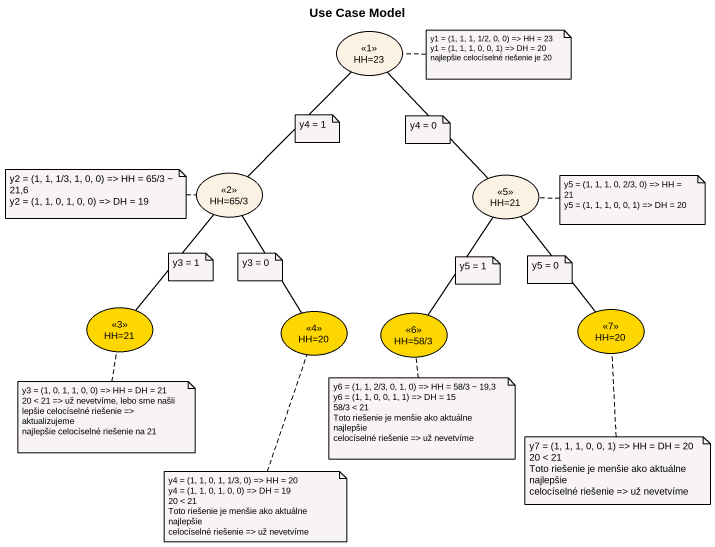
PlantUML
@startuml
title Use Case Model
usecase "HH=23" as HH_23 <<1>>
usecase "HH=65/3" as HH_65_3 <<2>>
usecase "HH=21" as HH_21 <<5>>
usecase "HH=21" as HH_21_2 <<3>> #FFD700
usecase "HH=20" as HH_20 <<7>> #FFD700
usecase "HH=20" as HH_20_2 <<4>> #FFD700
usecase "HH=58/3" as HH_58_3 <<6>> #FFD700
HH_65_3 -up- HH_23
HH_65_3 -- HH_21_2
HH_65_3 -- HH_20_2
HH_21 -up- HH_23
HH_20 -up- HH_21
HH_58_3 -up- HH_21
note right of HH_23
  y1 = (1, 1, 1, 1/2, 0, 0) => HH = 23
  y1 = (1, 1, 1, 0, 0, 1) => DH = 20
  najlepšie celocíselné riešenie je 20
end note
note as N2
  y4 = 1
end note
note as N3
  y4 = 0
end note
note left of HH_65_3
  y2 = (1, 1, 1/3, 1, 0, 0) => HH = 65/3 ~ 21,6
  y2 = (1, 1, 0, 1, 0, 0) => DH = 19
end note
note right of HH_21
  y5 = (1, 1, 1, 0, 2/3, 0) => HH = 21
  y5 = (1, 1, 1, 0, 0, 1) => DH = 20
end note
note as N6
  y3 = 1
end note
note as N7
  y3 = 0
end note
note as N8
  y5 = 1
end note
note as N9
  y5 = 0
end note
note bottom of HH_21_2
  y3 = (1, 0, 1, 1, 0, 0) => HH = DH = 21
  20 < 21 => už nevetvíme, lebo sme našli
  lepšie celocíselné riešenie => aktualizujeme
  najlepšie celocíselné riešenie na 21
end note
note bottom of HH_58_3
  y6 = (1, 1, 2/3, 0, 1, 0) => HH = 58/3 ~ 19,3
  y6 = (1, 1, 0, 0, 1, 1) => DH = 15
  58/3 < 21
  Toto riešenie je menšie ako aktuálne najlepšie
  celocíselné riešenie => už nevetvíme
end note
note bottom of HH_20
  y7 = (1, 1, 1, 0, 0, 1) => HH = DH = 20
  20 < 21
  Toto riešenie je menšie ako aktuálne najlepšie
  celocíselné riešenie => už nevetvíme
end note
note bottom of HH_20_2
  y4 = (1, 1, 0, 1, 1/3, 0) => HH = 20
  y4 = (1, 1, 0, 1, 0, 0) => DH = 19
  20 < 21
  Toto riešenie je menšie ako aktuálne najlepšie
  celocíselné riešenie => už nevetvíme
end note
@enduml
